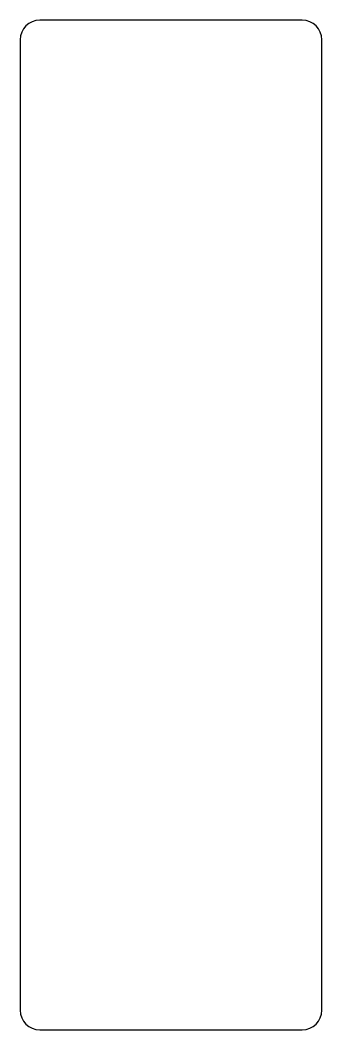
# Model space of a CAD drawing. Header units: millimetres. Extents: x -15 to 15, y -51 to 51.
import ezdxf

# ---------------------------------------------------------------- set-up
doc = ezdxf.new("R2010")
doc.units = ezdxf.units.MM

msp = doc.modelspace()

# ---------------------------------------------------------------- linework, layer by layer
for p, q in [((13.25, 51), (-13.25, 51)), ((-15.25, 49), (-15.25, -49)), ((15.25, -49), (15.25, 49)), ((-13.25, -51), (13.25, -51))]:
    msp.add_line(p, q)
for centre, start, end in [((-13.25, 49), 90, 180), ((13.25, 49), 0, 90), ((-13.25, -49), 180, 270), ((13.25, -49), 270, 0)]:
    msp.add_arc(centre, 2, start, end)

doc.saveas('drawing.dxf')
